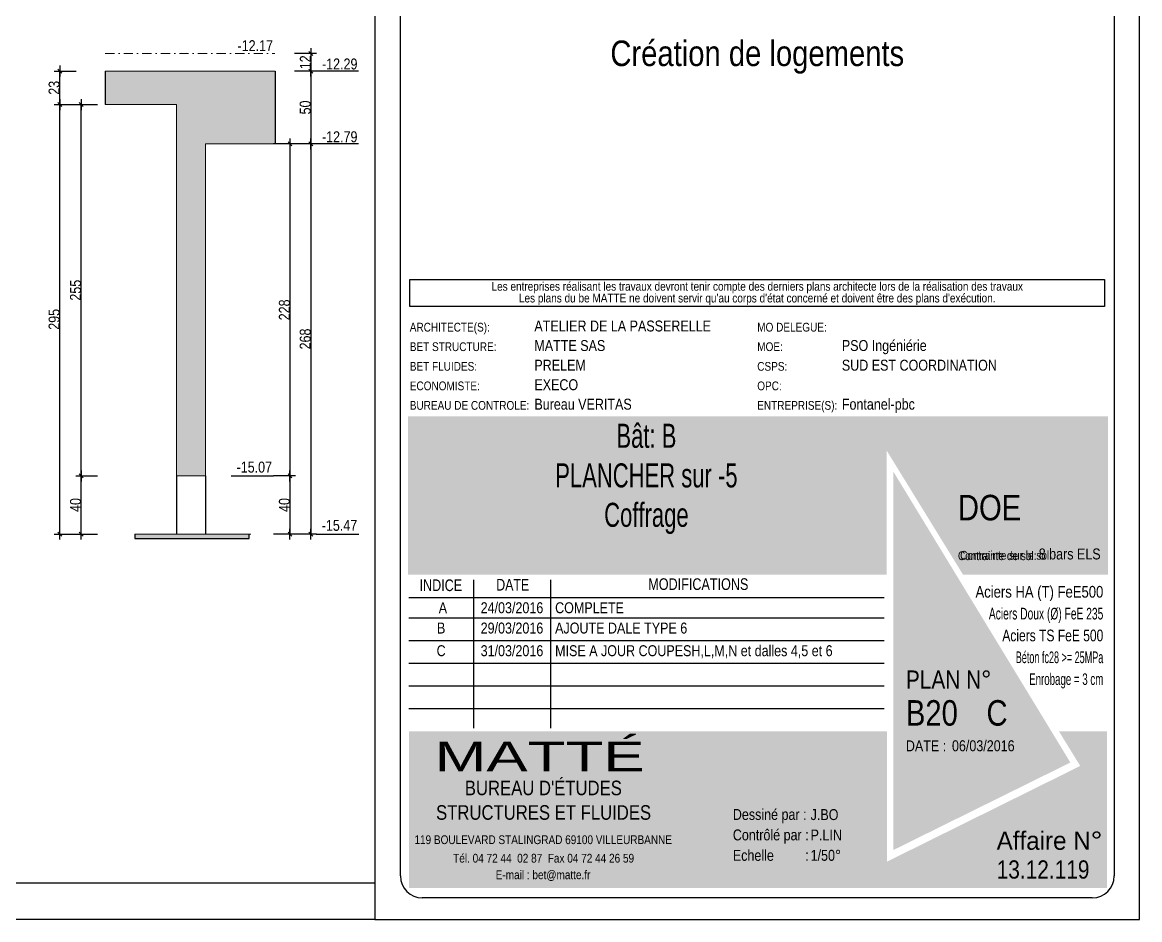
# Model space of a CAD drawing. Header units: millimetres. Extents: x -22 to 27383, y -3644 to 590.
# Drawn here: x 25848 to 27383, y -3610 to -2378 of the extents above; entities that cross this region are included whole.
import ezdxf
from ezdxf.enums import TextEntityAlignment as Align

# ---------------------------------------------------------------- set-up
doc = ezdxf.new("R2010")
doc.units = ezdxf.units.MM
doc.linetypes.add('TIRETPTX2', pattern=[50.8, 25.4, -12.7, 0, -12.7])
for name, color, linetype in [('01-Cad 1', 2, 'Continuous'), ('01-cartouche', 7, 'Continuous'), ('01-cartouche-cage A', 7, 'Continuous'), ('01_cote_gen', 4, 'Continuous'), ('01_linteaux', 2, 'Continuous'), ('01_poch_BN', 9, 'Continuous'), ('01_texte', 230, 'Continuous'), ('AA_COTES', 2, 'Continuous')]:
    doc.layers.add(name, color=color, linetype=linetype)
doc.layers.add('01_murs_coup', color=5, linetype='Continuous', lineweight=60)
doc.layers.add('01_tram_axes', color=2, linetype='TIRETPTX2', lineweight=9)
doc.styles.add('Arial Narrow', font='ARIALN.TTF')
doc.styles.add('cartouche', font='ARIALN.TTF', dxfattribs={"width": 0.01})
doc.styles.add('STYLE2', font='ARIALN.TTF')
doc.styles.add('stylemattecart', font='ARIALN.TTF')
doc.dimstyles.new('JB25', dxfattribs={"dimscale": 0.1, "dimtxt": 150, "dimasz": 15, "dimexe": 0.1, "dimexo": 0.1, "dimgap": 0.09, "dimtad": 1, "dimdec": 1, "dimlfac": 0.5, "dimdsep": 46, "dimtxsty": 'STYLE2', "dimblk1": 'BOND_G', "dimblk2": 'BOND_D', "dimsah": 1, "dimcen": 1.5, "dimdle": 0.01, "dimse1": 1, "dimse2": 1, "dimclrd": 4, "dimclre": 2, "dimclrt": 6, "dimazin": 2, "dimtfac": 2.333333, "dimtdec": 1, "dimtix": 1, "dimtmove": 2, "dimatfit": 3, "dimldrblk": 'BOND_G', "dimfxl": 1, "dimtolj": 1, "dimtzin": 0, "dimarcsym": 0})

# ---------------------------------------------------------------- blocks, each defined once
blk = doc.blocks.new('cartstruc')
at = {"layer": '01-cartouche-cage A', "linetype": 'Continuous'}
h = blk.add_hatch(color=9, dxfattribs=at)
h.dxf.hatch_style = 2
h.paths.add_polyline_path([(-43.6, 691.3), (-1004.8, 691.3), (-1004.8, 473.8), (-347.3, 473.8), (-347.3, 644.1), (-242.5, 473.8), (-43.6, 473.8)])
h.paths.add_polyline_path([(-951, 670.1), (-407.9, 670.1), (-407.9, 498.5), (-951, 498.5)], flags=24)
h.paths.add_polyline_path([(-223.9, 590.8), (-105, 590.8), (-105, 608.8), (-223.9, 608.8)], flags=24)
h.paths.add_polyline_path([(-224.7, 609.7), (-105.7, 609.7), (-105.7, 627.7), (-224.7, 627.7)], flags=24)
h.paths.add_polyline_path([(-226.3, 624.9), (-64.8, 624.9), (-64.8, 652.4), (-226.3, 652.4)], flags=24)
h.paths.add_polyline_path([(-226.3, 646.9), (-85, 646.9), (-85, 674.3), (-226.3, 674.3)], flags=24)
h = blk.add_hatch(color=1, dxfattribs=at)
h.dxf.hatch_style = 2
h.paths.add_polyline_path([(-338.4, 615.7), (-338.4, 95.5), (-95.1, 215.8)])
h.paths.add_polyline_path([(-318.9, 264.4), (-190.8, 265.4), (-191.1, 303.5), (-319.2, 302.5)], flags=24)
h.paths.add_polyline_path([(-326.5, 202.5), (-70.2, 203.9), (-70.5, 265.1), (-326.9, 263.8)], flags=9)
h = blk.add_hatch(color=8, dxfattribs=at)
h.dxf.hatch_style = 2
h.paths.add_polyline_path([(-45, 258.5), (-110.7, 258.5), (-81.6, 211.1), (-347.1, 79.6), (-347.1, 258.5), (-1003.4, 258.5), (-1003.4, 43.7), (-45, 43.7)])
h.paths.add_polyline_path([(-202.1, 89.1), (-60, 89.1), (-60, 127.9), (-202.1, 127.9)], flags=24)
h.paths.add_polyline_path([(-999.3, 201), (-637.8, 201), (-637.8, 47), (-999.3, 47)], flags=24)
h.paths.add_polyline_path([(-978.3, 193.3), (-435, 193.3), (-435, 254.8), (-978.3, 254.8)], flags=24)
h.paths.add_polyline_path([(-559.9, 135.5), (-504.8, 135.5), (-504.8, 166.4), (-559.9, 166.4)], flags=24)
h.paths.add_polyline_path([(-203.2, 50.3), (-56.6, 50.3), (-56.6, 88.6), (-203.2, 88.6)], flags=24)
h.paths.add_polyline_path([(-457.1, 55), (-402.4, 55), (-402.4, 85.9), (-457.1, 85.9)], flags=24)
h.paths.add_polyline_path([(-458.8, 92.7), (-404.1, 92.7), (-404.1, 123.6), (-458.8, 123.6)], flags=24)
h.paths.add_polyline_path([(-557.8, 55.3), (-498.9, 55.3), (-498.9, 86.2), (-557.8, 86.2)], flags=24)
h.paths.add_polyline_path([(-550.6, 93.7), (-498.3, 93.7), (-498.3, 124.6), (-550.6, 124.6)], flags=24)
h.paths.add_polyline_path([(-459.9, 172.5), (-408.3, 172.5), (-408.3, 203.4), (-459.9, 203.4)], flags=24)
h.paths.add_polyline_path([(-547.6, 175), (-500.7, 175), (-500.7, 205.9), (-547.6, 205.9)], flags=24)
h.paths.add_polyline_path([(-562.3, 213.8), (-499.3, 213.8), (-499.3, 244.7), (-562.3, 244.7)], flags=8)
h.paths.add_polyline_path([(-458.6, 213), (-411.3, 213), (-411.3, 243.9), (-458.6, 243.9)], flags=24)
h.paths.add_polyline_path([(-457.7, 133.4), (-405.4, 133.4), (-405.4, 164.4), (-457.7, 164.4)], flags=24)
for p, q in [((0, 1485), (-1050, 1485)), ((-1050, 1485), (-1050, 0)), ((0, 0), (0, 1485)), ((-1050, 0), (0, 0))]:
    blk.add_line(p, q, dxfattribs=at)
at = {"layer": '01-cartouche-cage A', "color": 7, "linetype": 'Continuous'}
for p, q in [((-985, 1452), (-65, 1452)), ((-1015, 60), (-1015, 1422)), ((-35, 1422), (-35, 292.1)), ((-35, 292.1), (-35, 60)), ((-65, 30), (-985, 30))]:
    blk.add_line(p, q, dxfattribs=at)
at = {"layer": '01-cartouche-cage A', "color": 7}
for p, q in [((-1002.2, 879.3), (-48.1, 879.3)), ((-1002.2, 842.3), (-1002.2, 879.3)), ((-48.1, 879.3), (-48.1, 842.3)), ((-48.1, 842.3), (-1002.2, 842.3))]:
    blk.add_line(p, q, dxfattribs=at)
at = {"layer": '01-cartouche-cage A', "color": 8}
for p, q in [((-914.7, 466.6), (-914.7, 263.2)), ((-809.1, 466.6), (-809.1, 263.2)), ((-1003.6, 442.3), (-351, 442.3)), ((-1003.6, 414.4), (-351, 414.4)), ((-1003.6, 383.3), (-351, 383.3)), ((-1003.6, 352.2), (-351, 352.2)), ((-1003.6, 321.1), (-351, 321.1)), ((-1003.6, 290), (-351, 290))]:
    blk.add_line(p, q, dxfattribs=at)
at = {"layer": '01-cartouche-cage A', "color": 7, "linetype": 'Continuous'}
for centre, start, end in [((-985, 1422), 90, 180), ((-65, 1422), 0, 90), ((-985, 60), 180, 270), ((-65, 60), 270, 0)]:
    blk.add_arc(centre, 30, start, end, dxfattribs=at)
at = {"layer": '01-cartouche-cage A', "color": 7, "style": 'stylemattecart'}
for s, p in [('Les entreprises réalisant les travaux devront tenir compte des derniers plans architecte lors de la réalisation des travaux', (-525.1, 869.8)), ("Les plans du be MATTE ne doivent servir qu'au corps d'état concerné et doivent être des plans d'exécution.", (-525.1, 853.7))]:
    blk.add_text(s, height=12, dxfattribs=at).set_placement(p, align=Align.MIDDLE_CENTER)
at = {"layer": '01-cartouche-cage A', "color": 8, "style": 'cartouche'}
for s, p in [('ARCHITECTE(S):', (-1002.2, 807.7)), ('MO DELEGUE:', (-525.1, 807.7)), ('BET STRUCTURE:', (-1002.2, 780.9)), ('MOE:', (-525.1, 780.9)), ('BET FLUIDES:', (-1002.2, 753.9)), ('CSPS:', (-525.1, 753.9)), ('ECONOMISTE:', (-1002.2, 727.1)), ('OPC:', (-525.1, 727.1)), ('BUREAU DE CONTROLE:', (-1002.2, 700.3)), ('ENTREPRISE(S):', (-525.1, 700.3))]:
    blk.add_text(s, height=12, dxfattribs=at).set_placement(p)
at = {"layer": '01-cartouche-cage A', "color": 7, "style": 'stylemattecart'}
for s, height, p in [('Contrainte de sol:', 12, (-249.5, 493.8)), ('Contrainte sur le sol:', 12, (-246.5, 494.4)), ('Dessiné par :', 15, (-558.6, 137)), ('Contrôlé par :', 15, (-558.6, 108.9)), ('119 BOULEVARD STALINGRAD 69100 VILLEURBANNE', 12, (-995.8, 103.8)), ('Echelle         :', 15, (-558.6, 80.8)), ('Tél. 04 72 44  02 87  Fax 04 72 44 26 59', 12, (-942.6, 78.4)), ('E-mail : bet@matte.fr', 12, (-884.2, 55.6))]:
    blk.add_text(s, height=height, dxfattribs=at).set_placement(p)
for s, height, width, p, p2 in [('INDICE', 16, 0.941138, (-988.7, 451.3), (-930.3, 451.3)), ('DATE', 16, 0.922192, (-883.4, 452), (-838.3, 452)), ('MODIFICATIONS', 16, 0.943218, (-674.7, 452.8), (-537.3, 452.8)), ('Aciers HA (T) FeE500', 16, 0.978863, (-225.4, 442.3), (-49.9, 442.3)), ('Aciers Doux (Ø) FeE 235', 16, 0.76709, (-207, 412.3), (-49.9, 412.3)), ('Aciers TS FeE 500', 16, 0.901377, (-188.6, 382.3), (-49.9, 382.3)), ('Béton fc28 >= 25MPa', 16, 0.678142, (-170.1, 352.3), (-49.9, 352.3)), ('Enrobage = 3 cm', 16, 0.726904, (-151.7, 322.3), (-49.9, 322.3)), ('Affaire N°', 25, 1.15762, (-196.3, 96), (-51.1, 96))]:
    blk.add_text(s, height=height, dxfattribs=dict(at, width=width)).set_placement(p, p2, align=Align.FIT)
at = {"layer": '01-cartouche-cage A', "color": 255, "style": 'stylemattecart'}
for s, height, p in [('PLAN N°', 25, (-321, 317.2)), ('DATE :', 15, (-321, 231.2)), ("BUREAU D'ÉTUDES", 20, (-926.6, 170.9)), ('STRUCTURES ET FLUIDES', 20, (-966.1, 137.2))]:
    blk.add_text(s, height=height, dxfattribs=at).set_placement(p)
at = {"layer": '01-cartouche-cage A', "color": 255, "style": 'stylemattecart', "width": 1.812358}
blk.add_text('MATTÉ', height=41, dxfattribs=at).set_placement((-968, 203.6), (-679.6, 203.6), align=Align.FIT)
at = {"layer": '01-cartouche-cage A', "color": 7, "style": 'stylemattecart'}
for tag, height, p in [('NOMCLIENT', 30, (-525, 1399.6)), ('ADRESSE1CLIENT', 25, (-525, 1326.7)), ('ADRESSE2CLIENT', 25, (-525, 1283.9)), ('NOMAFFAIRE1', 45, (-525.1, 1189.8)), ('NOMAFFAIRE2', 45, (-525.1, 1110.4)), ('NOMAFFAIRE3', 45, (-525.1, 1031.7)), ('ADRESSE1AFFAIRE', 20, (-525.1, 943.3)), ('ADRESSE2AFFAIRE', 20, (-525.1, 909.2)), ('INDICE-A', 15, (-959.1, 428.4)), ('DATE-A', 15, (-861.9, 428.4)), ('INDICE-B', 15, (-959.1, 400.5)), ('DATE-B', 15, (-861.9, 400.5)), ('INDICE-C', 15, (-959.1, 369.4)), ('DATE-C', 15, (-861.9, 369.4)), ('INDICE-D', 15, (-959.1, 338.3)), ('DATE-D', 15, (-861.9, 338.3)), ('INDICE-E', 15, (-959.1, 307.2)), ('DATE-E', 15, (-861.9, 307.2)), ('INDICE-F', 15, (-959.1, 276.1)), ('DATE-F', 15, (-861.9, 276.1))]:
    blk.add_attdef(tag, text='', height=height, dxfattribs=at).set_placement(p, align=Align.MIDDLE_CENTER)
for tag, height, p in [('NOMARCHI', 15, (-831.1, 803.3)), ('MODEL', 15, (-408.9, 803.3)), ('BETSTRUCTURE', 15, (-831.1, 776.5)), ('MOE', 15, (-408.9, 776.5)), ('BETFLUIDES', 15, (-831.1, 749.5)), ('CSPS', 15, (-408.9, 749.5)), ('ECONOMISTE', 15, (-831.1, 722.7)), ('OPC', 15, (-408.9, 722.7)), ('BDC', 15, (-831.1, 695.9)), ('NOMENTREPRISE', 15, (-408.9, 695.9)), ('NUMBAT', 27, (-249.5, 614.7)), ('PHASE', 35, (-249.5, 537.9)), ('CONT-SOL', 12, (-138.6, 490.2)), ('NOMDESS', 15, (-451.8, 132.3)), ('NOMING', 15, (-451.8, 104.3)), ('ECH', 15, (-451.8, 76.3)), ('NUMAFF', 25, (-196.3, 48.9))]:
    blk.add_attdef(tag, text='', height=height, dxfattribs=at).set_placement(p, align=Align.BOTTOM_LEFT)
at = {"layer": '01-cartouche-cage A', "color": 7, "style": 'stylemattecart', "width": 0.8}
for tag, p in [('TITRTEPLAN1', (-677.3, 664.6)), ('TITRTEPLAN2', (-677.3, 610.2)), ('TITRTEPLAN3', (-677.3, 556)), ('TITRTEPLAN4', (-677.3, 501.4))]:
    blk.add_attdef(tag, text='', height=33, dxfattribs=at).set_placement(p, align=Align.MIDDLE_CENTER)
at = {"layer": '01-cartouche-cage A', "color": 7, "style": 'stylemattecart'}
for tag, p in [('MODIF-A', (-802.6, 428.4)), ('MODIF-B', (-802.6, 400.5)), ('MODIF-C', (-802.6, 369.4)), ('MODIF-D', (-802.6, 338.3)), ('MODIF-E', (-802.6, 307.2)), ('MODIF-F', (-802.6, 276.1))]:
    blk.add_attdef(tag, text='', height=15, dxfattribs=at).set_placement(p, align=Align.MIDDLE_LEFT)
at = {"layer": '01-cartouche-cage A', "color": 255, "style": 'stylemattecart'}
for tag, height, p in [('N°P', 35, (-321, 256)), ('IP', 35, (-210.3, 256)), ('DATEPLAN', 15, (-257.7, 226.8))]:
    blk.add_attdef(tag, text='', height=height, dxfattribs=at).set_placement(p, align=Align.BOTTOM_LEFT)
blk = doc.blocks.new('BOND_G')
at = {"layer": 'AA_COTES', "color": 0}
for p, q in [((0, -5), (0, 15)), ((5, 0), (-5, 0)), ((1.8, 1.8), (-1.8, -1.8))]:
    blk.add_line(p, q, dxfattribs=at)
blk = doc.blocks.new('BOND_D')
at = {"layer": 'AA_COTES', "color": 0}
for p, q in [((5, 0), (-5, 0)), ((-1.8, -1.8), (1.8, 1.8)), ((0, 5), (0, -15))]:
    blk.add_line(p, q, dxfattribs=at)
blk = doc.blocks.new('*D2721')
at = {"layer": '01_cote_gen', "color": 4, "lineweight": -2, "transparency": 16777216}
blk.add_line((26244.6, -2446.5), (26244.6, -2543.5), dxfattribs=at)
at = {"layer": 'Defpoints', "color": 0, "transparency": 16777216}
for p in [(26224.1, -2445), (26224.1, -2545), (26244.6, -2545)]:
    blk.add_point(p, dxfattribs=at)
at = {"layer": '01_cote_gen', "color": 4, "lineweight": -2, "transparency": 16777216, "xscale": 1.5, "yscale": 1.5, "zscale": 1.5}
for name, p, rotation in [('BOND_G', (26244.6, -2445), 90), ('BOND_D', (26244.6, -2545), 270)]:
    blk.add_blockref(name, p, dxfattribs=dict(at, rotation=rotation))
at = {"layer": '01_cote_gen', "color": 6, "transparency": 16777216, "insert": (26236.9, -2495), "char_height": 15, "attachment_point": 5, "rotation": 90, "style": 'STYLE2'}
blk.add_mtext('\\A1;50', dxfattribs=at)
blk = doc.blocks.new('*D2722')
at = {"layer": '01_cote_gen', "color": 4, "lineweight": -2, "transparency": 16777216}
blk.add_line((26215.9, -2546.5), (26215.9, -2999.5), dxfattribs=at)
at = {"layer": 'Defpoints', "color": 0, "transparency": 16777216}
for p in [(26175.9, -2545), (26099.9, -3001), (26215.9, -3001)]:
    blk.add_point(p, dxfattribs=at)
at = {"layer": '01_cote_gen', "color": 4, "lineweight": -2, "transparency": 16777216, "xscale": 1.5, "yscale": 1.5, "zscale": 1.5}
for name, p, rotation in [('BOND_G', (26215.9, -2545), 90), ('BOND_D', (26215.9, -3001), 270)]:
    blk.add_blockref(name, p, dxfattribs=dict(at, rotation=rotation))
at = {"layer": '01_cote_gen', "color": 6, "transparency": 16777216, "insert": (26208.3, -2773), "char_height": 15, "attachment_point": 5, "rotation": 90, "style": 'STYLE2'}
blk.add_mtext('\\A1;228', dxfattribs=at)
blk = doc.blocks.new('*D2723')
at = {"layer": '01_cote_gen', "color": 4, "lineweight": -2, "transparency": 16777216}
blk.add_line((26215.9, -3002.5), (26215.9, -3079.5), dxfattribs=at)
at = {"layer": 'Defpoints', "color": 0, "transparency": 16777216}
for p in [(26193.4, -3001), (26162.2, -3081), (26215.9, -3081)]:
    blk.add_point(p, dxfattribs=at)
at = {"layer": '01_cote_gen', "color": 4, "lineweight": -2, "transparency": 16777216, "xscale": 1.5, "yscale": 1.5, "zscale": 1.5}
for name, p, rotation in [('BOND_G', (26215.9, -3001), 90), ('BOND_D', (26215.9, -3081), 270)]:
    blk.add_blockref(name, p, dxfattribs=dict(at, rotation=rotation))
at = {"layer": '01_cote_gen', "color": 6, "transparency": 16777216, "insert": (26208.3, -3041), "char_height": 15, "attachment_point": 5, "rotation": 90, "style": 'STYLE2'}
blk.add_mtext('\\A1;40', dxfattribs=at)
blk = doc.blocks.new('*D2724')
at = {"layer": '01_cote_gen', "color": 4, "lineweight": -2, "transparency": 16777216}
blk.add_line((26244.6, -2546.5), (26244.6, -3079.5), dxfattribs=at)
at = {"layer": 'Defpoints', "color": 0, "transparency": 16777216}
for p in [(26223.4, -2545), (26223.4, -3081), (26244.6, -3081)]:
    blk.add_point(p, dxfattribs=at)
at = {"layer": '01_cote_gen', "color": 4, "lineweight": -2, "transparency": 16777216, "xscale": 1.5, "yscale": 1.5, "zscale": 1.5}
for name, p, rotation in [('BOND_G', (26244.6, -2545), 90), ('BOND_D', (26244.6, -3081), 270)]:
    blk.add_blockref(name, p, dxfattribs=dict(at, rotation=rotation))
at = {"layer": '01_cote_gen', "color": 6, "transparency": 16777216, "insert": (26236.9, -2813), "char_height": 15, "attachment_point": 5, "rotation": 90, "style": 'STYLE2'}
blk.add_mtext('\\A1;268', dxfattribs=at)
blk = doc.blocks.new('*D2725')
at = {"layer": '01_cote_gen', "color": 4, "lineweight": -2, "transparency": 16777216}
blk.add_line((25929.2, -3079.5), (25929.2, -3002.5), dxfattribs=at)
at = {"layer": 'Defpoints', "color": 0, "transparency": 16777216}
for p in [(25929.2, -3001), (26059.9, -3001), (26059.9, -3081)]:
    blk.add_point(p, dxfattribs=at)
at = {"layer": '01_cote_gen', "color": 4, "lineweight": -2, "transparency": 16777216, "xscale": 1.5, "yscale": 1.5, "zscale": 1.5}
for name, p, rotation in [('BOND_D', (25929.2, -3001), 90), ('BOND_G', (25929.2, -3081), 270)]:
    blk.add_blockref(name, p, dxfattribs=dict(at, rotation=rotation))
at = {"layer": '01_cote_gen', "color": 6, "transparency": 16777216, "insert": (25921.5, -3041), "char_height": 15, "attachment_point": 5, "rotation": 90, "style": 'STYLE2'}
blk.add_mtext('\\A1;40', dxfattribs=at)
blk = doc.blocks.new('*D2726')
at = {"layer": '01_cote_gen', "color": 4, "lineweight": -2, "transparency": 16777216}
blk.add_line((25929.2, -2999.5), (25929.2, -2492.5), dxfattribs=at)
at = {"layer": 'Defpoints', "color": 0, "transparency": 16777216}
for p in [(25929.2, -2491), (25962.1, -2491), (25951.7, -3001)]:
    blk.add_point(p, dxfattribs=at)
at = {"layer": '01_cote_gen', "color": 4, "lineweight": -2, "transparency": 16777216, "xscale": 1.5, "yscale": 1.5, "zscale": 1.5}
for name, p, rotation in [('BOND_D', (25929.2, -2491), 90), ('BOND_G', (25929.2, -3001), 270)]:
    blk.add_blockref(name, p, dxfattribs=dict(at, rotation=rotation))
at = {"layer": '01_cote_gen', "color": 6, "transparency": 16777216, "insert": (25921.5, -2746), "char_height": 15, "attachment_point": 5, "rotation": 90, "style": 'STYLE2'}
blk.add_mtext('\\A1;255', dxfattribs=at)
blk = doc.blocks.new('*D2727')
at = {"layer": '01_cote_gen', "color": 4, "lineweight": -2, "transparency": 16777216}
blk.add_line((25899.8, -3079.5), (25899.8, -2492.5), dxfattribs=at)
at = {"layer": 'Defpoints', "color": 0, "transparency": 16777216}
for p in [(25899.8, -2491), (26026.3, -2491), (26002.9, -3081)]:
    blk.add_point(p, dxfattribs=at)
at = {"layer": '01_cote_gen', "color": 4, "lineweight": -2, "transparency": 16777216, "xscale": 1.5, "yscale": 1.5, "zscale": 1.5}
for name, p, rotation in [('BOND_D', (25899.8, -2491), 90), ('BOND_G', (25899.8, -3081), 270)]:
    blk.add_blockref(name, p, dxfattribs=dict(at, rotation=rotation))
at = {"layer": '01_cote_gen', "color": 6, "transparency": 16777216, "insert": (25892.1, -2786), "char_height": 15, "attachment_point": 5, "rotation": 90, "style": 'STYLE2'}
blk.add_mtext('\\A1;295', dxfattribs=at)
blk = doc.blocks.new('*D2728')
at = {"layer": '01_cote_gen', "color": 4, "lineweight": -2, "transparency": 16777216}
blk.add_line((25899.8, -2489.5), (25899.8, -2446.5), dxfattribs=at)
at = {"layer": 'Defpoints', "color": 0, "transparency": 16777216}
for p in [(25899.8, -2445), (26011, -2445), (26011, -2491)]:
    blk.add_point(p, dxfattribs=at)
at = {"layer": '01_cote_gen', "color": 4, "lineweight": -2, "transparency": 16777216, "xscale": 1.5, "yscale": 1.5, "zscale": 1.5}
for name, p, rotation in [('BOND_D', (25899.8, -2445), 90), ('BOND_G', (25899.8, -2491), 270)]:
    blk.add_blockref(name, p, dxfattribs=dict(at, rotation=rotation))
at = {"layer": '01_cote_gen', "color": 6, "transparency": 16777216, "insert": (25892.1, -2468), "char_height": 15, "attachment_point": 5, "rotation": 90, "style": 'STYLE2'}
blk.add_mtext('\\A1;23', dxfattribs=at)
blk = doc.blocks.new('*D2729')
at = {"layer": '01_cote_gen', "color": 4, "lineweight": -2, "transparency": 16777216}
blk.add_line((26244.6, -2422.5), (26244.6, -2443.5), dxfattribs=at)
at = {"layer": 'Defpoints', "color": 0, "transparency": 16777216}
for p in [(26147.7, -2421), (26147.7, -2445), (26244.6, -2445)]:
    blk.add_point(p, dxfattribs=at)
at = {"layer": '01_cote_gen', "color": 4, "lineweight": -2, "transparency": 16777216, "xscale": 1.5, "yscale": 1.5, "zscale": 1.5}
for name, p, rotation in [('BOND_G', (26244.6, -2421), 90), ('BOND_D', (26244.6, -2445), 270)]:
    blk.add_blockref(name, p, dxfattribs=dict(at, rotation=rotation))
at = {"layer": '01_cote_gen', "color": 6, "transparency": 16777216, "insert": (26237, -2433), "char_height": 15, "attachment_point": 5, "rotation": 90, "style": 'STYLE2'}
blk.add_mtext('\\A1;12', dxfattribs=at)

msp = doc.modelspace()

# ---------------------------------------------------------------- hatches: boundary and pattern name
at = {"layer": '01_poch_BN'}
h = msp.add_hatch(color=256, dxfattribs=at)
h.dxf.hatch_style = 1
h.paths.add_polyline_path([(26195.48, -2444.98), (26059.95, -2444.98), (25962.08, -2444.98), (25962.08, -2490.98), (26059.95, -2490.98), (26059.95, -3000.98), (26099.95, -3000.98), (26099.95, -2544.98), (26195.48, -2544.98)])
h = msp.add_hatch(color=256, dxfattribs=at)
h.dxf.hatch_style = 1
h.paths.add_polyline_path([(26160.08, -3080.98), (26002.92, -3080.98), (26002.92, -3087.19), (26160.08, -3087.19)])

# ---------------------------------------------------------------- linework, layer by layer
at = {"layer": '01-Cad 1'}
for p, q in [((26332.59, -3560.46), (21305.74, -3560.46)), ((26332.59, -3610.46), (21255.74, -3610.46))]:
    msp.add_line(p, q, dxfattribs=at)
at = {"layer": '01_linteaux', "ltscale": 0.5}
for p, q in [((26059.95, -3000.98), (26059.95, -3080.98)), ((26099.95, -3000.98), (26099.95, -3080.98))]:
    msp.add_line(p, q, dxfattribs=at)
at = {"layer": '01_murs_coup', "lineweight": 0}
for p, q in [((25962.08, -2444.98), (26059.95, -2444.98)), ((26059.95, -2444.98), (26195.48, -2444.98)), ((25962.08, -2490.98), (26059.95, -2490.98)), ((26059.95, -3000.98), (26059.95, -2490.98)), ((26099.95, -3000.98), (26099.95, -2544.98)), ((26099.95, -2544.98), (26195.12, -2544.98)), ((26059.95, -3000.98), (26099.95, -3000.98)), ((26002.92, -3080.98), (26162.2, -3080.98))]:
    msp.add_line(p, q, dxfattribs=at)
at = {"layer": '01_poch_BN'}
for p, q in [((25962.08, -2444.98), (25962.08, -2490.98)), ((26195.48, -2444.98), (26195.48, -2544.98)), ((26002.92, -3080.98), (26002.92, -3087.19)), ((26160.08, -3087.19), (26160.08, -3080.98)), ((26002.92, -3087.19), (26160.08, -3087.19))]:
    msp.add_line(p, q, dxfattribs=at)
at = {"layer": '01_texte'}
for p, q in [((26309.79, -2444.98), (26252.06, -2444.98)), ((26309.79, -2544.98), (26252.06, -2544.98)), ((26135.12, -3000.98), (26193.45, -3000.98)), ((26252.06, -3080.98), (26310.39, -3080.98))]:
    msp.add_line(p, q, dxfattribs=at)
at = {"layer": '01_tram_axes', "ltscale": 0.5}
msp.add_line((25962.08, -2420.98), (26195.12, -2420.98), dxfattribs=at)

# ---------------------------------------------------------------- block references
at = {"layer": '01-cartouche'}
ref = msp.add_blockref('cartstruc', (27382.59, -3610.46), dxfattribs=at)
ref.add_attrib('NOMCLIENT', 'NOAHO', dxfattribs={"color": 7, "height": 30, "style": 'stylemattecart'}).set_placement((26857.58, -2210.84), align=Align.MIDDLE_CENTER)
ref.add_attrib('ADRESSE2CLIENT', 'Chemin de Fontanière - 69350 La Mulatière', dxfattribs={"layer": '01-cartouche-cage A', "color": 7, "height": 35, "style": 'stylemattecart'}).set_placement((26857.56, -2326.6), align=Align.MIDDLE_CENTER)
ref.add_attrib('NOMAFFAIRE1', 'Création de logements', dxfattribs={"layer": '01-cartouche-cage A', "color": 7, "height": 35, "style": 'stylemattecart'}).set_placement((26857.54, -2420.62), align=Align.MIDDLE_CENTER)
ref.add_attrib('NOMARCHI', 'ATELIER DE LA PASSERELLE', dxfattribs={"layer": '01-cartouche-cage A', "color": 7, "height": 15, "style": 'stylemattecart'}).set_placement((26551.46, -2807.15), align=Align.BOTTOM_LEFT)
ref.add_attrib('BETSTRUCTURE', 'MATTE SAS', dxfattribs={"layer": '01-cartouche-cage A', "color": 7, "height": 15, "style": 'stylemattecart'}).set_placement((26551.46, -2833.93), align=Align.BOTTOM_LEFT)
ref.add_attrib('BETFLUIDES', 'PRELEM', dxfattribs={"layer": '01-cartouche-cage A', "color": 7, "height": 15, "style": 'stylemattecart'}).set_placement((26551.46, -2860.98), align=Align.BOTTOM_LEFT)
ref.add_attrib('ECONOMISTE', 'EXECO', dxfattribs={"layer": '01-cartouche-cage A', "color": 7, "height": 15, "style": 'stylemattecart'}).set_placement((26551.46, -2887.76), align=Align.BOTTOM_LEFT)
ref.add_attrib('BDC', 'Bureau VERITAS', dxfattribs={"layer": '01-cartouche-cage A', "color": 7, "height": 15, "style": 'stylemattecart'}).set_placement((26551.46, -2914.53), align=Align.BOTTOM_LEFT)
ref.add_attrib('MOE', 'PSO Ingéniérie', dxfattribs={"layer": '01-cartouche-cage A', "color": 7, "height": 15, "style": 'stylemattecart'}).set_placement((26973.66, -2833.93), align=Align.BOTTOM_LEFT)
ref.add_attrib('CSPS', 'SUD EST COORDINATION', dxfattribs={"layer": '01-cartouche-cage A', "color": 7, "height": 15, "style": 'stylemattecart'}).set_placement((26973.66, -2860.98), align=Align.BOTTOM_LEFT)
ref.add_attrib('NOMENTREPRISE', 'Fontanel-pbc', dxfattribs={"layer": '01-cartouche-cage A', "color": 7, "height": 15, "style": 'stylemattecart'}).set_placement((26973.66, -2914.53), align=Align.BOTTOM_LEFT)
ref.add_attrib('TITRTEPLAN1', 'Bât: B', dxfattribs={"layer": '01-cartouche-cage A', "color": 7, "height": 33, "style": 'stylemattecart', "width": 0.8}).set_placement((26705.31, -2945.91), align=Align.MIDDLE_CENTER)
ref.add_attrib('TITRTEPLAN2', 'PLANCHER sur -5', dxfattribs={"layer": '01-cartouche-cage A', "color": 7, "height": 33, "style": 'stylemattecart', "width": 0.8}).set_placement((26705.31, -3000.3), align=Align.MIDDLE_CENTER)
ref.add_attrib('TITRTEPLAN3', 'Coffrage', dxfattribs={"layer": '01-cartouche-cage A', "color": 7, "height": 33, "style": 'stylemattecart', "width": 0.8}).set_placement((26705.31, -3054.46), align=Align.MIDDLE_CENTER)
ref.add_attrib('PHASE', 'DOE', dxfattribs={"layer": '01-cartouche-cage A', "color": 7, "height": 35, "style": 'stylemattecart'}).set_placement((27133.06, -3072.52), align=Align.BOTTOM_LEFT)
ref.add_attrib('CONT-SOL', '8 bars ELS', dxfattribs={"layer": '01-cartouche-cage A', "color": 7, "height": 15, "style": 'stylemattecart'}).set_placement((27243.98, -3120.23), align=Align.BOTTOM_LEFT)
ref.add_attrib('INDICE-A', ' A', dxfattribs={"layer": '01-cartouche-cage A', "color": 7, "height": 15, "style": 'stylemattecart'}).set_placement((26423.47, -3182.09), align=Align.MIDDLE_CENTER)
ref.add_attrib('DATE-A', '24/03/2016', dxfattribs={"layer": '01-cartouche-cage A', "color": 7, "height": 15, "style": 'stylemattecart'}).set_placement((26520.72, -3182.09), align=Align.MIDDLE_CENTER)
ref.add_attrib('MODIF-A', 'COMPLETE', dxfattribs={"layer": '01-cartouche-cage A', "color": 7, "height": 15, "style": 'stylemattecart'}).set_placement((26579.97, -3182.09), align=Align.MIDDLE_LEFT)
ref.add_attrib('INDICE-B', 'B', dxfattribs={"layer": '01-cartouche-cage A', "color": 7, "height": 15, "style": 'stylemattecart'}).set_placement((26423.47, -3209.98), align=Align.MIDDLE_CENTER)
ref.add_attrib('DATE-B', '29/03/2016', dxfattribs={"layer": '01-cartouche-cage A', "color": 7, "height": 15, "style": 'stylemattecart'}).set_placement((26520.72, -3209.98), align=Align.MIDDLE_CENTER)
ref.add_attrib('MODIF-B', 'AJOUTE DALE TYPE 6', dxfattribs={"layer": '01-cartouche-cage A', "color": 7, "height": 15, "style": 'stylemattecart'}).set_placement((26579.97, -3209.98), align=Align.MIDDLE_LEFT)
ref.add_attrib('INDICE-C', 'C', dxfattribs={"layer": '01-cartouche-cage A', "color": 7, "height": 15, "style": 'stylemattecart'}).set_placement((26423.47, -3241.09), align=Align.MIDDLE_CENTER)
ref.add_attrib('DATE-C', '31/03/2016', dxfattribs={"layer": '01-cartouche-cage A', "color": 7, "height": 15, "style": 'stylemattecart'}).set_placement((26520.72, -3241.09), align=Align.MIDDLE_CENTER)
ref.add_attrib('MODIF-C', 'MISE A JOUR COUPESH,L,M,N et dalles 4,5 et 6', dxfattribs={"layer": '01-cartouche-cage A', "color": 7, "height": 15, "style": 'stylemattecart'}).set_placement((26579.97, -3241.09), align=Align.MIDDLE_LEFT)
ref.add_attrib('N°P', 'B20', dxfattribs={"layer": '01-cartouche-cage A', "color": 255, "height": 35, "style": 'stylemattecart'}).set_placement((27061.63, -3354.5), align=Align.BOTTOM_LEFT)
ref.add_attrib('IP', 'C', dxfattribs={"layer": '01-cartouche-cage A', "color": 255, "height": 35, "style": 'stylemattecart'}).set_placement((27172.26, -3354.5), align=Align.BOTTOM_LEFT)
ref.add_attrib('DATEPLAN', '06/03/2016', dxfattribs={"layer": '01-cartouche-cage A', "color": 255, "height": 15, "style": 'stylemattecart'}).set_placement((27124.87, -3383.63), align=Align.BOTTOM_LEFT)
ref.add_attrib('NOMDESS', 'J.BO', dxfattribs={"layer": '01-cartouche-cage A', "color": 7, "height": 15, "style": 'stylemattecart'}).set_placement((26930.8, -3478.16), align=Align.BOTTOM_LEFT)
ref.add_attrib('NOMING', 'P.LIN', dxfattribs={"layer": '01-cartouche-cage A', "color": 7, "height": 15, "style": 'stylemattecart'}).set_placement((26930.8, -3506.2), align=Align.BOTTOM_LEFT)
ref.add_attrib('ECH', '1/50° ', dxfattribs={"layer": '01-cartouche-cage A', "color": 7, "height": 15, "style": 'stylemattecart'}).set_placement((26930.8, -3534.12), align=Align.BOTTOM_LEFT)
ref.add_attrib('NUMAFF', '13.12.119', dxfattribs={"layer": '01-cartouche-cage A', "color": 7, "height": 25, "style": 'stylemattecart'}).set_placement((27186.27, -3561.55), align=Align.BOTTOM_LEFT)

# ---------------------------------------------------------------- texts
at = {"layer": '01_texte', "style": 'Arial Narrow'}
for s, p in [('-12.17', (26143.88, -2417.61)), ('-12.29', (26259.85, -2442.75)), ('-12.79', (26259.85, -2542.75)), ('-15.07', (26142.56, -2996.43)), ('-15.47', (26259.51, -3076.43))]:
    msp.add_text(s, height=15, dxfattribs=at).set_placement(p)

# ---------------------------------------------------------------- dimensions: what is measured, and where the dimension line sits
at = {"layer": '01_cote_gen'}
for base, p1, p2, picture, middle in [((26244.56, -2444.98), (26147.69, -2420.98), (26147.69, -2444.98), '*D2729', (26237.02, -2432.98)), ((25899.77, -2444.98), (26011.01, -2490.98), (26011.01, -2444.98), '*D2728', (25892.1, -2467.98)), ((26244.56, -2544.98), (26224.1, -2444.98), (26224.1, -2544.98), '*D2721', (26236.9, -2494.98)), ((25899.77, -2490.98), (26002.92, -3080.98), (26026.28, -2490.98), '*D2727', (25892.1, -2785.98)), ((25929.16, -2490.98), (25951.66, -3000.98), (25962.08, -2490.98), '*D2726', (25921.49, -2745.98)), ((26215.95, -3000.98), (26175.88, -2544.98), (26099.95, -3000.98), '*D2722', (26208.28, -2772.98)), ((26244.56, -3080.98), (26223.45, -2544.98), (26223.45, -3080.98), '*D2724', (26236.9, -2812.98)), ((25929.16, -3000.98), (26059.95, -3080.98), (26059.95, -3000.98), '*D2725', (25921.49, -3040.98)), ((26215.95, -3080.98), (26193.45, -3000.98), (26162.2, -3080.98), '*D2723', (26208.28, -3040.98))]:
    dim = msp.add_linear_dim(base=base, p1=p1, p2=p2, angle=90, dimstyle='JB25', dxfattribs=at)
    dim.commit()
    dim.dimension.update_dxf_attribs({"geometry": picture, "text_midpoint": middle})

doc.saveas('drawing.dxf')
